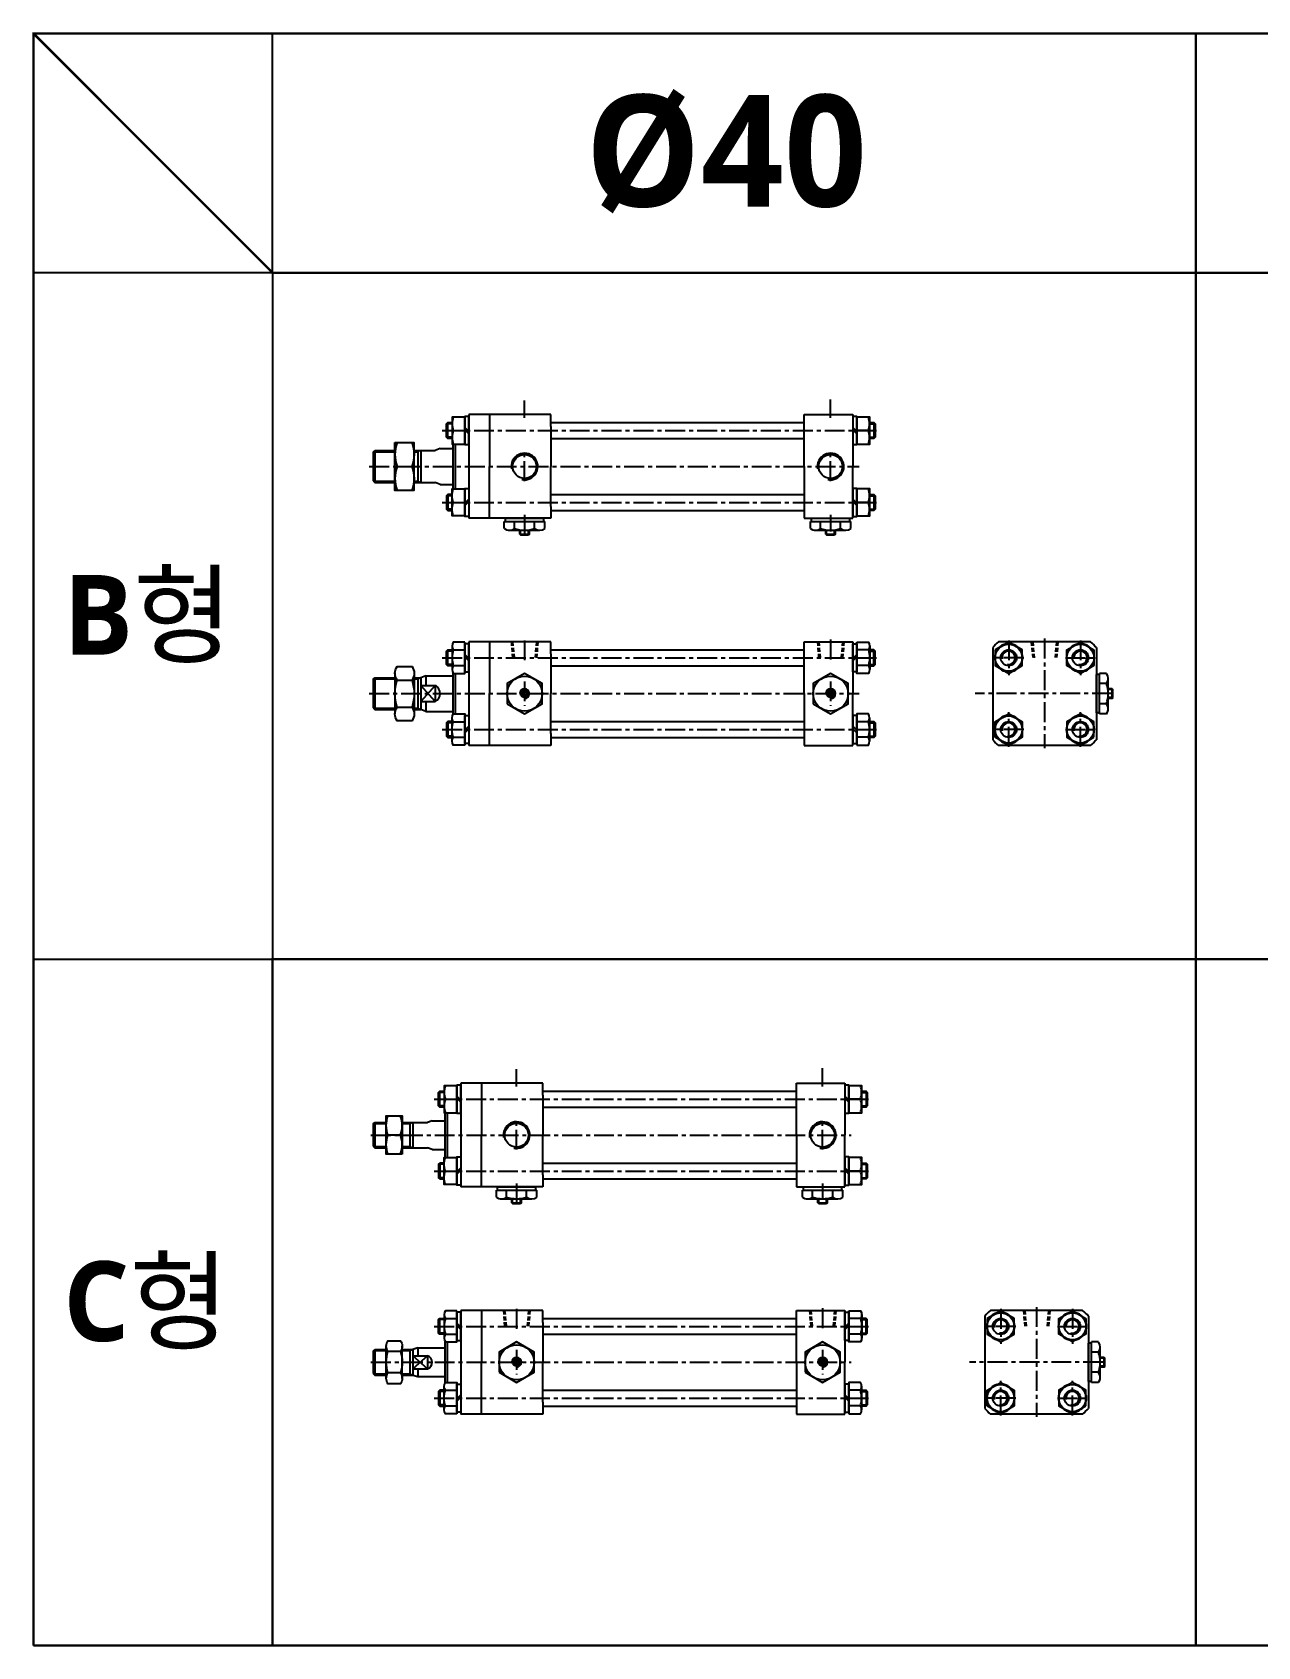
# Model space of a CAD drawing. Extents: x -819 to 6683, y -1 to 2811.
# Drawn here: x -1 to 768, y 1799 to 2811 of the extents above; entities that cross this region are included whole.
import ezdxf

# ---------------------------------------------------------------- set-up
doc = ezdxf.new("R2010")
doc.units = 0
doc.header["$LTSCALE"] = 10
doc.header["$MEASUREMENT"] = 0
doc.linetypes.add('CENTER', pattern=[2, 1.25, -0.25, 0.25, -0.25])
doc.linetypes.add('HIDDEN', pattern=[0.375, 0.25, -0.125])
doc.layers.get('0').update_dxf_attribs({"linetype": 'CONTINUOUS'})
doc.layers.add('DIM', color=2, linetype='CONTINUOUS')
doc.layers.add('ML', color=7, linetype='CONTINUOUS')
doc.styles.add('문자', font='romans.shx')

msp = doc.modelspace()

# ---------------------------------------------------------------- linework, layer by layer
at = {"color": 7, "linetype": 'Continuous'}
for p, q in [((295.4, 2499.8), (295.4, 2504.2)), ((295.4, 2504.2), (308.1, 2504.2)), ((296.1, 2506.2), (320.1, 2506.2)), ((296.1, 2504.2), (296.1, 2506.2)), ((301.7, 2499.8), (301.7, 2504.2)), ((308.1, 2504.2), (320.8, 2504.2)), ((314.4, 2499.8), (314.4, 2504.2)), ((320.1, 2504.2), (320.1, 2506.2)), ((320.8, 2499.8), (320.8, 2504.2)), ((487.4, 2499.8), (487.4, 2504.2)), ((487.4, 2504.2), (500.1, 2504.2)), ((488.1, 2506.2), (512.1, 2506.2)), ((488.1, 2504.2), (488.1, 2506.2)), ((493.7, 2499.8), (493.7, 2504.2)), ((500.1, 2504.2), (512.8, 2504.2)), ((506.4, 2499.8), (506.4, 2504.2)), ((512.1, 2504.2), (512.1, 2506.2)), ((512.8, 2499.8), (512.8, 2504.2)), ((298.6, 2498.8), (317.6, 2498.8)), ((305.1, 2496.3), (305.1, 2498.8)), ((311.1, 2496.3), (311.1, 2498.8)), ((490.6, 2498.8), (509.6, 2498.8)), ((497.1, 2496.3), (497.1, 2498.8)), ((503.1, 2496.3), (503.1, 2498.8)), ((673.2, 2409), (668.8, 2409)), ((668.8, 2396.3), (668.8, 2409)), ((666.8, 2384.3), (666.8, 2408.3)), ((668.8, 2408.3), (666.8, 2408.3)), ((673.2, 2402.7), (668.8, 2402.7)), ((674.2, 2386.8), (674.2, 2405.8)), ((676.7, 2399.3), (674.2, 2399.3)), ((668.8, 2383.6), (668.8, 2396.3)), ((673.2, 2390), (668.8, 2390)), ((676.7, 2393.3), (674.2, 2393.3)), ((668.8, 2384.3), (666.8, 2384.3)), ((673.2, 2383.6), (668.8, 2383.6)), ((291.1, 2087), (315.1, 2087)), ((291.1, 2085), (291.1, 2087)), ((315.1, 2085), (315.1, 2087)), ((483.1, 2087), (507.1, 2087)), ((483.1, 2085), (483.1, 2087)), ((507.1, 2085), (507.1, 2087)), ((290.4, 2080.6), (290.4, 2085)), ((290.4, 2085), (303.1, 2085)), ((293.6, 2079.6), (312.6, 2079.6)), ((296.7, 2080.6), (296.7, 2085)), ((300.1, 2077.1), (300.1, 2079.6)), ((303.1, 2085), (315.8, 2085)), ((306.1, 2077.1), (306.1, 2079.6)), ((309.4, 2080.6), (309.4, 2085)), ((315.8, 2080.6), (315.8, 2085)), ((482.4, 2080.6), (482.4, 2085)), ((482.4, 2085), (495.1, 2085)), ((485.6, 2079.6), (504.6, 2079.6)), ((488.7, 2080.6), (488.7, 2085)), ((492.1, 2077.1), (492.1, 2079.6)), ((495.1, 2085), (507.8, 2085)), ((498.1, 2077.1), (498.1, 2079.6)), ((501.4, 2080.6), (501.4, 2085)), ((507.8, 2080.6), (507.8, 2085)), ((661.8, 1965.1), (661.8, 1989.1)), ((663.8, 1989.1), (661.8, 1989.1)), ((668.2, 1989.8), (663.8, 1989.8)), ((663.8, 1977.1), (663.8, 1989.8)), ((669.2, 1967.6), (669.2, 1986.6)), ((668.2, 1983.5), (663.8, 1983.5)), ((663.8, 1964.4), (663.8, 1977.1)), ((671.7, 1980.1), (669.2, 1980.1)), ((671.7, 1974.1), (669.2, 1974.1)), ((663.8, 1965.1), (661.8, 1965.1)), ((668.2, 1970.8), (663.8, 1970.8)), ((668.2, 1964.4), (663.8, 1964.4))]:
    msp.add_line(p, q, dxfattribs=at)
for p, q in [((305.1, 2496.3), (305.6, 2495.8)), ((305.1, 2496.3), (311.1, 2496.3)), ((305.6, 2495.8), (310.6, 2495.8)), ((311.1, 2496.3), (310.6, 2495.8)), ((497.1, 2496.3), (497.6, 2495.8)), ((497.1, 2496.3), (503.1, 2496.3)), ((497.6, 2495.8), (502.6, 2495.8)), ((503.1, 2496.3), (502.6, 2495.8)), ((676.7, 2393.3), (676.7, 2399.3)), ((676.7, 2399.3), (677.2, 2398.8)), ((676.7, 2393.3), (677.2, 2393.8)), ((677.2, 2393.8), (677.2, 2398.8)), ((300.1, 2077.1), (300.6, 2076.6)), ((300.1, 2077.1), (306.1, 2077.1)), ((300.6, 2076.6), (305.6, 2076.6)), ((306.1, 2077.1), (305.6, 2076.6)), ((492.1, 2077.1), (492.6, 2076.6)), ((492.1, 2077.1), (498.1, 2077.1)), ((492.6, 2076.6), (497.6, 2076.6)), ((498.1, 2077.1), (497.6, 2076.6)), ((671.7, 1974.1), (671.7, 1980.1)), ((671.7, 1980.1), (672.2, 1979.6)), ((671.7, 1974.1), (672.2, 1974.6)), ((672.2, 1974.6), (672.2, 1979.6))]:
    msp.add_line(p, q)
for points in [[(297.1, 2390), (308.1, 2383.6), (319.1, 2390), (319.1, 2402.7), (308.1, 2409), (297.1, 2402.7)], [(489.1, 2390), (500.1, 2383.6), (511.1, 2390), (511.1, 2402.7), (500.1, 2409), (489.1, 2402.7)], [(307.2, 2397.8), (306.4, 2396.3), (307.2, 2394.8), (309, 2394.8), (309.8, 2396.3), (309, 2397.8)], [(499.2, 2397.8), (498.4, 2396.3), (499.2, 2394.8), (501, 2394.8), (501.8, 2396.3), (501, 2397.8)], [(292.1, 1970.8), (303.1, 1964.4), (314.1, 1970.8), (314.1, 1983.5), (303.1, 1989.8), (292.1, 1983.5)], [(484.1, 1970.8), (495.1, 1964.4), (506.1, 1970.8), (506.1, 1983.5), (495.1, 1989.8), (484.1, 1983.5)], [(302.2, 1978.6), (301.4, 1977.1), (302.2, 1975.6), (304, 1975.6), (304.8, 1977.1), (304, 1978.6)], [(494.2, 1978.6), (493.4, 1977.1), (494.2, 1975.6), (496, 1975.6), (496.8, 1977.1), (496, 1978.6)]]:
    msp.add_lwpolyline(points, close=True, dxfattribs=at)
for centre, radius in [((308.1, 2396.3), 11), ((500.1, 2396.3), 11), ((308.1, 2396.3), 2.5), ((500.1, 2396.3), 2.5), ((303.1, 1977.1), 11), ((495.1, 1977.1), 11), ((303.1, 1977.1), 2.5), ((495.1, 1977.1), 2.5)]:
    msp.add_circle(centre, radius, dxfattribs=at)
for centre, radius, start, end in [((298.6, 2504.4), 5.62, 235.6158, 270), ((298.6, 2504.4), 5.62, 235.6158, 304.3842), ((308.1, 2519.8), 21, 252.412, 270), ((308.1, 2519.8), 21, 270, 287.588), ((317.6, 2504.4), 5.62, 235.6158, 304.3842), ((490.6, 2504.4), 5.62, 235.6158, 270), ((490.6, 2504.4), 5.62, 235.6158, 304.3842), ((500.1, 2519.8), 21, 252.412, 270), ((500.1, 2519.8), 21, 270, 287.588), ((509.6, 2504.4), 5.62, 235.6158, 304.3842), ((668.6, 2405.8), 5.62, 325.6158, 34.3842), ((653.2, 2396.3), 21, 0, 17.588), ((653.2, 2396.3), 21, 342.412, 0), ((668.6, 2386.8), 5.62, 325.6158, 34.3842), ((668.6, 2386.8), 5.62, 325.6158, 0), ((293.6, 2085.2), 5.62, 235.6158, 270), ((293.6, 2085.2), 5.62, 235.6158, 304.3842), ((303.1, 2100.6), 21, 252.412, 270), ((303.1, 2100.6), 21, 270, 287.588), ((312.6, 2085.2), 5.62, 235.6158, 304.3842), ((485.6, 2085.2), 5.62, 235.6158, 270), ((485.6, 2085.2), 5.62, 235.6158, 304.3842), ((495.1, 2100.6), 21, 252.412, 270), ((495.1, 2100.6), 21, 270, 287.588), ((504.6, 2085.2), 5.62, 235.6158, 304.3842), ((663.6, 1986.6), 5.62, 325.6158, 34.3842), ((648.2, 1977.1), 21, 0, 17.588), ((648.2, 1977.1), 21, 342.412, 0), ((663.6, 1967.6), 5.62, 325.6158, 34.3842), ((663.6, 1967.6), 5.62, 325.6158, 0)]:
    msp.add_arc(centre, radius, start, end, dxfattribs=at)
at = {"layer": 'DIM'}
for p, q in [((305.6, 2495.8), (305.6, 2498.8)), ((310.6, 2495.8), (310.6, 2498.8)), ((497.6, 2495.8), (497.6, 2498.8)), ((502.6, 2495.8), (502.6, 2498.8)), ((677.2, 2398.8), (674.2, 2398.8)), ((677.2, 2393.8), (674.2, 2393.8)), ((300.6, 2076.6), (300.6, 2079.6)), ((305.6, 2076.6), (305.6, 2079.6)), ((492.6, 2076.6), (492.6, 2079.6)), ((497.6, 2076.6), (497.6, 2079.6)), ((672.2, 1979.6), (669.2, 1979.6)), ((672.2, 1974.6), (669.2, 1974.6))]:
    msp.add_line(p, q, dxfattribs=at)
for centre in [(308.1, 2396.3), (500.1, 2396.3), (303.1, 1977.1), (495.1, 1977.1)]:
    msp.add_arc(centre, 3, 270, 180, dxfattribs=at)
at = {"layer": 'ML'}
for p, q in [((150, 2660.2), (150, 2810.2)), ((150, 2660.2), (0, 2660.2)), ((150, 2660.2), (150, 1799.5)), ((150, 2660.2), (729.3, 2660.2)), ((729.3, 2660.2), (729.3, 1799.5)), ((273.1, 2571.2), (273.1, 2506.2)), ((286.1, 2571.2), (273.1, 2571.2)), ((324.6, 2571.2), (286.1, 2571.2)), ((286.1, 2571.2), (286.1, 2538.7)), ((324.6, 2563.7), (324.6, 2571.2)), ((483.6, 2538.7), (483.6, 2571.2)), ((483.6, 2571.2), (514.1, 2571.2)), ((514.1, 2571.2), (514.1, 2538.7)), ((259.9, 2556.2), (259.9, 2566.2)), ((263.4, 2561.2), (270.6, 2561.2)), ((270.6, 2563.2), (273.1, 2560.7)), ((270.6, 2561.7), (273.1, 2559.2)), ((324.6, 2563.7), (324.6, 2538.7)), ((516.6, 2560.7), (514.1, 2563.2)), ((516.6, 2559.2), (514.1, 2561.7)), ((523.8, 2561.2), (516.6, 2561.2)), ((527.3, 2566.2), (527.3, 2556.2)), ((263.1, 2552.7), (263.1, 2524.7)), ((264.6, 2552.7), (264.6, 2524.7)), ((214.1, 2548.7), (214.1, 2528.7)), ((241.1, 2548.7), (241.1, 2528.7)), ((243.1, 2548.7), (243.1, 2528.7)), ((255.1, 2549.9), (252.1, 2548.7)), ((226.7, 2538.7), (237.4, 2538.7)), ((286.1, 2506.2), (286.1, 2538.7)), ((324.6, 2513.7), (324.6, 2538.7)), ((483.6, 2538.7), (483.6, 2506.2)), ((514.1, 2506.2), (514.1, 2538.7)), ((255.1, 2527.5), (252.1, 2528.7)), ((259.9, 2521.2), (259.9, 2511.2)), ((527.3, 2521.2), (527.3, 2511.2)), ((263.4, 2516.2), (270.6, 2516.2)), ((270.6, 2515.7), (273.1, 2518.2)), ((270.6, 2514.2), (273.1, 2516.7)), ((324.6, 2513.7), (324.6, 2506.2)), ((516.6, 2515.7), (514.1, 2518.2)), ((516.6, 2514.2), (514.1, 2516.7)), ((523.8, 2516.2), (516.6, 2516.2)), ((286.1, 2506.2), (273.1, 2506.2)), ((324.6, 2506.2), (286.1, 2506.2)), ((483.6, 2506.2), (514.1, 2506.2)), ((259.9, 2413.8), (259.9, 2423.8)), ((262.6, 2426.2), (262.6, 2411.4)), ((263.4, 2423.7), (270.6, 2423.7)), ((270.6, 2420.8), (273.1, 2418.3)), ((270.6, 2419.3), (273.1, 2416.8)), ((286.1, 2428.8), (273.1, 2428.8)), ((273.1, 2428.8), (273.1, 2363.8)), ((286.1, 2428.8), (286.1, 2396.3)), ((324.6, 2428.8), (286.1, 2428.8)), ((324.6, 2421.3), (324.6, 2428.8)), ((324.6, 2421.3), (324.6, 2396.3)), ((483.6, 2428.8), (514.1, 2428.8)), ((483.6, 2396.3), (483.6, 2428.8)), ((514.1, 2428.8), (514.1, 2396.3)), ((516.6, 2420.8), (514.1, 2418.3)), ((516.6, 2419.3), (514.1, 2416.8)), ((523.8, 2423.7), (516.6, 2423.7)), ((524.6, 2426.2), (524.6, 2411.4)), ((527.3, 2413.8), (527.3, 2423.8)), ((601.8, 2425.2), (601.8, 2367.4)), ((663.2, 2428.8), (605.4, 2428.8)), ((666.8, 2425.2), (666.8, 2367.4)), ((226.8, 2409.1), (226.8, 2383.6)), ((238.8, 2409.1), (238.8, 2383.6)), ((263.1, 2409.4), (263.1, 2383.2)), ((263.4, 2413.9), (270.6, 2413.9)), ((264.6, 2409), (264.6, 2383.6)), ((523.8, 2413.9), (516.6, 2413.9)), ((214.1, 2406.3), (214.1, 2386.3)), ((228.1, 2404.8), (237.5, 2404.8)), ((241.1, 2406.3), (241.1, 2386.3)), ((246.1, 2407.5), (243.1, 2406.3)), ((243.1, 2406.3), (243.1, 2386.3)), ((243.1, 2401.3), (252.4, 2401.3)), ((246.1, 2407.5), (246.1, 2401.3)), ((252.1, 2401.3), (252.1, 2391.3)), ((243.1, 2391.3), (252.1, 2391.3)), ((246.1, 2391.3), (246.1, 2385.1)), ((286.1, 2363.8), (286.1, 2396.3)), ((324.6, 2371.3), (324.6, 2396.3)), ((483.6, 2396.3), (483.6, 2363.8)), ((514.1, 2363.8), (514.1, 2396.3)), ((228.1, 2387.8), (237.5, 2387.8)), ((246.1, 2385.1), (243.1, 2386.3)), ((259.9, 2378.8), (259.9, 2368.8)), ((262.6, 2366.4), (262.6, 2381.2)), ((263.4, 2378.7), (270.6, 2378.7)), ((523.8, 2378.7), (516.6, 2378.7)), ((524.6, 2366.4), (524.6, 2381.2)), ((527.3, 2378.8), (527.3, 2368.8)), ((263.4, 2368.9), (270.6, 2368.9)), ((270.6, 2373.3), (273.1, 2375.8)), ((270.6, 2371.8), (273.1, 2374.3)), ((324.6, 2371.3), (324.6, 2363.8)), ((516.6, 2373.3), (514.1, 2375.8)), ((516.6, 2371.8), (514.1, 2374.3)), ((523.8, 2368.9), (516.6, 2368.9)), ((286.1, 2363.8), (273.1, 2363.8)), ((324.6, 2363.8), (286.1, 2363.8)), ((483.6, 2363.8), (514.1, 2363.8)), ((663.2, 2363.8), (605.4, 2363.8)), ((0, 2229.8), (729.3, 2229.8)), ((254.9, 2137), (254.9, 2147)), ((268.1, 2152), (268.1, 2087)), ((281.1, 2152), (268.1, 2152)), ((319.6, 2152), (281.1, 2152)), ((281.1, 2152), (281.1, 2119.5)), ((319.6, 2144.5), (319.6, 2152)), ((478.6, 2119.5), (478.6, 2152)), ((478.6, 2152), (509.1, 2152)), ((509.1, 2152), (509.1, 2119.5)), ((522.3, 2147), (522.3, 2137)), ((258.4, 2142), (265.6, 2142)), ((265.6, 2144), (268.1, 2141.5)), ((265.6, 2142.6), (268.1, 2140.1)), ((319.6, 2144.5), (319.6, 2119.5)), ((511.6, 2141.5), (509.1, 2144)), ((511.6, 2140.1), (509.1, 2142.6)), ((518.8, 2142), (511.6, 2142)), ((213.1, 2126.5), (214.1, 2127.5)), ((213.1, 2126.5), (213.1, 2112.5)), ((214.1, 2127.5), (214.1, 2111.5)), ((236.1, 2127.5), (236.1, 2111.5)), ((238.1, 2127.5), (238.1, 2111.5)), ((250.1, 2128.5), (247.1, 2127.5)), ((258.1, 2133.5), (258.1, 2105.5)), ((259.6, 2133.5), (259.6, 2105.5)), ((231.3, 2119.5), (222.4, 2119.5)), ((281.1, 2087), (281.1, 2119.5)), ((319.6, 2094.5), (319.6, 2119.5)), ((478.6, 2119.5), (478.6, 2087)), ((509.1, 2087), (509.1, 2119.5)), ((213.1, 2112.5), (214.1, 2111.5)), ((250.1, 2110.5), (247.1, 2111.5)), ((254.9, 2102), (254.9, 2092)), ((258.4, 2097), (265.6, 2097)), ((265.6, 2096.5), (268.1, 2099)), ((265.6, 2095.1), (268.1, 2097.6)), ((511.6, 2096.5), (509.1, 2099)), ((511.6, 2095.1), (509.1, 2097.6)), ((518.8, 2097), (511.6, 2097)), ((522.3, 2102), (522.3, 2092)), ((281.1, 2087), (268.1, 2087)), ((319.6, 2087), (281.1, 2087)), ((319.6, 2094.5), (319.6, 2087)), ((478.6, 2087), (509.1, 2087)), ((254.9, 1994.6), (254.9, 2004.6)), ((257.6, 2007), (257.6, 1992.3)), ((258.4, 2004.5), (265.6, 2004.5)), ((281.1, 2009.6), (268.1, 2009.6)), ((268.1, 2009.6), (268.1, 1944.6)), ((281.1, 2009.6), (281.1, 1977.1)), ((319.6, 2009.6), (281.1, 2009.6)), ((319.6, 2002.1), (319.6, 2009.6)), ((478.6, 2009.6), (509.1, 2009.6)), ((478.6, 1977.1), (478.6, 2009.6)), ((509.1, 2009.6), (509.1, 1977.1)), ((518.8, 2004.5), (511.6, 2004.5)), ((519.6, 2007), (519.6, 1992.3)), ((522.3, 1994.6), (522.3, 2004.6)), ((596.8, 2006), (596.8, 1948.2)), ((658.2, 2009.6), (600.4, 2009.6)), ((661.8, 2006), (661.8, 1948.2)), ((258.4, 1994.7), (265.6, 1994.7)), ((265.6, 2001.6), (268.1, 1999.1)), ((265.6, 2000.2), (268.1, 1997.7)), ((319.6, 2002.1), (319.6, 1977.1)), ((511.6, 2001.6), (509.1, 1999.1)), ((511.6, 2000.2), (509.1, 1997.7)), ((518.8, 1994.7), (511.6, 1994.7)), ((213.1, 1984.1), (214.1, 1985.1)), ((213.1, 1984.1), (213.1, 1970.1)), ((214.1, 1985.1), (214.1, 1969.1)), ((221.3, 1967), (221.3, 1987.2)), ((230.3, 1983.9), (222.4, 1983.9)), ((231.3, 1967), (231.3, 1987.2)), ((236.1, 1985.1), (236.1, 1969.1)), ((241.1, 1986.1), (238.1, 1985.1)), ((238.1, 1985.1), (238.1, 1969.1)), ((241.1, 1986.1), (241.1, 1981.2)), ((258.1, 1990.2), (258.1, 1964)), ((259.6, 1989.8), (259.6, 1964.4)), ((238.1, 1981.2), (247.1, 1981.2)), ((247.1, 1981.2), (247.1, 1973)), ((281.1, 1944.6), (281.1, 1977.1)), ((319.6, 1952.1), (319.6, 1977.1)), ((478.6, 1977.1), (478.6, 1944.6)), ((509.1, 1944.6), (509.1, 1977.1)), ((213.1, 1970.1), (214.1, 1969.1)), ((230.3, 1970.4), (222.4, 1970.4)), ((238.1, 1973), (247.1, 1973)), ((238.1, 1969.1), (241.1, 1968.1)), ((241.1, 1973), (241.1, 1968.1)), ((254.9, 1959.6), (254.9, 1949.6)), ((257.6, 1947.3), (257.6, 1962)), ((258.4, 1959.5), (265.6, 1959.5)), ((265.6, 1954.1), (268.1, 1956.6)), ((265.6, 1952.7), (268.1, 1955.2)), ((511.6, 1954.1), (509.1, 1956.6)), ((511.6, 1952.7), (509.1, 1955.2)), ((518.8, 1959.5), (511.6, 1959.5)), ((519.6, 1947.3), (519.6, 1962)), ((522.3, 1959.6), (522.3, 1949.6)), ((258.4, 1949.7), (265.6, 1949.7)), ((281.1, 1944.6), (268.1, 1944.6)), ((319.6, 1944.6), (281.1, 1944.6)), ((319.6, 1952.1), (319.6, 1944.6)), ((478.6, 1944.6), (509.1, 1944.6)), ((518.8, 1949.7), (511.6, 1949.7)), ((658.2, 1944.6), (600.4, 1944.6)), ((729.3, 1799.5), (150, 1799.5))]:
    msp.add_line(p, q, dxfattribs=at)
at = {"layer": 'ML', "color": 1, "linetype": 'CENTER'}
for p, q in [((308.1, 2569.2), (308.1, 2580)), ((500.1, 2569.2), (500.1, 2580.6)), ((256.4, 2561.2), (530.5, 2561.2)), ((308.1, 2529.5), (308.1, 2547.9)), ((500.1, 2529.5), (500.1, 2547.9)), ((210.6, 2538.7), (518, 2538.7)), ((256.4, 2516.2), (530.5, 2516.2)), ((308.1, 2508.4), (308.1, 2495.2)), ((500.1, 2508.4), (500.1, 2498)), ((308.1, 2429.7), (308.1, 2417.1)), ((500.1, 2430.2), (500.1, 2416.7)), ((611.8, 2429.7), (611.8, 2407.9)), ((634.3, 2430.9), (634.3, 2362.1)), ((656.8, 2429.7), (656.8, 2407.9)), ((256.4, 2418.8), (530.5, 2418.8)), ((621.3, 2418.8), (602.4, 2418.8)), ((647.4, 2418.8), (666.3, 2418.8)), ((308.1, 2404), (308.1, 2388.6)), ((500.1, 2404), (500.1, 2388.6)), ((210.6, 2396.3), (518, 2396.3)), ((676.7, 2396.3), (590.7, 2396.3)), ((611.8, 2362.9), (611.8, 2384.7)), ((656.8, 2362.9), (656.8, 2384.7)), ((256.4, 2373.8), (530.5, 2373.8)), ((621.3, 2373.8), (602.4, 2373.8)), ((647.4, 2373.8), (666.3, 2373.8)), ((303.1, 2150), (303.1, 2160.8)), ((495.1, 2150), (495.1, 2161.4)), ((251.4, 2142), (525.5, 2142)), ((303.1, 2110.4), (303.1, 2128.7)), ((495.1, 2110.4), (495.1, 2128.7)), ((211.7, 2119.5), (513, 2119.5)), ((251.4, 2097), (525.5, 2097)), ((303.1, 2089.2), (303.1, 2076.1)), ((495.1, 2089.2), (495.1, 2078.9)), ((303.1, 2010.5), (303.1, 1997.9)), ((495.1, 2011), (495.1, 1997.5)), ((606.8, 2010.5), (606.8, 1988.7)), ((629.3, 2011.7), (629.3, 1942.9)), ((651.8, 2010.5), (651.8, 1988.7)), ((251.4, 1999.6), (525.5, 1999.6)), ((616.3, 1999.6), (597.4, 1999.6)), ((642.4, 1999.6), (661.3, 1999.6)), ((303.1, 1984.8), (303.1, 1969.4)), ((495.1, 1984.8), (495.1, 1969.4)), ((211.7, 1977.1), (513, 1977.1)), ((671.1, 1977.1), (587.3, 1977.1)), ((606.8, 1943.7), (606.8, 1965.5)), ((651.8, 1943.7), (651.8, 1965.5)), ((251.4, 1954.6), (525.5, 1954.6)), ((616.3, 1954.6), (597.4, 1954.6)), ((642.4, 1954.6), (661.3, 1954.6))]:
    msp.add_line(p, q, dxfattribs=at)
at = {"layer": 'ML', "color": 2}
for p, q in [((262.6, 2565.4), (259.1, 2565.4)), ((524.6, 2565.4), (528.1, 2565.4)), ((262.6, 2557), (259.1, 2557)), ((524.6, 2557), (528.1, 2557)), ((241.1, 2547.9), (242.4, 2548.7)), ((241.1, 2529.4), (242.4, 2528.7)), ((262.6, 2520.4), (259.1, 2520.4)), ((524.6, 2520.4), (528.1, 2520.4)), ((262.6, 2512), (259.1, 2512)), ((524.6, 2512), (528.1, 2512)), ((262.6, 2423), (259.1, 2423)), ((524.6, 2423), (528.1, 2423)), ((262.6, 2414.6), (259.1, 2414.6)), ((524.6, 2414.6), (528.1, 2414.6)), ((241.1, 2405.6), (242.4, 2406.3)), ((252.1, 2401.3), (243.1, 2391.3)), ((252.1, 2391.3), (243.1, 2401.3)), ((241.1, 2387.1), (242.4, 2386.3)), ((262.6, 2378), (259.1, 2378)), ((262.6, 2369.6), (259.1, 2369.6)), ((524.6, 2378), (528.1, 2378)), ((524.6, 2369.6), (528.1, 2369.6)), ((257.6, 2146.2), (254.1, 2146.2)), ((519.6, 2146.2), (523.1, 2146.2)), ((257.6, 2137.8), (254.1, 2137.8)), ((519.6, 2137.8), (523.1, 2137.8)), ((236.1, 2126.8), (237.4, 2127.5)), ((236.1, 2112.3), (237.4, 2111.5)), ((257.6, 2101.2), (254.1, 2101.2)), ((519.6, 2101.2), (523.1, 2101.2)), ((257.6, 2092.8), (254.1, 2092.8)), ((519.6, 2092.8), (523.1, 2092.8)), ((257.6, 2003.8), (254.1, 2003.8)), ((257.6, 1995.4), (254.1, 1995.4)), ((519.6, 2003.8), (523.1, 2003.8)), ((519.6, 1995.4), (523.1, 1995.4)), ((236.1, 1984.4), (237.4, 1985.1)), ((247.1, 1981.2), (238.1, 1973)), ((247.1, 1973), (238.1, 1981.2)), ((236.1, 1969.9), (237.4, 1969.1)), ((257.6, 1958.8), (254.1, 1958.8)), ((519.6, 1958.8), (523.1, 1958.8)), ((257.6, 1950.4), (254.1, 1950.4)), ((519.6, 1950.4), (523.1, 1950.4))]:
    msp.add_line(p, q, dxfattribs=at)
at = {"layer": 'ML', "color": 7, "linetype": 'Continuous'}
for p, q in [((324.6, 2566.2), (483.6, 2566.2)), ((324.6, 2556.2), (483.6, 2556.2)), ((213.1, 2547.7), (214.1, 2548.7)), ((213.1, 2547.7), (213.1, 2529.7)), ((214.1, 2548.7), (226.7, 2548.7)), ((238.7, 2548.7), (243.1, 2548.7)), ((243.1, 2548.7), (252.1, 2548.7)), ((255.1, 2549.9), (263.1, 2549.9)), ((213.1, 2529.7), (214.1, 2528.7)), ((214.1, 2528.7), (226.7, 2528.7)), ((238.7, 2528.7), (243.1, 2528.7)), ((243.1, 2528.7), (252.1, 2528.7)), ((255.1, 2527.5), (263.1, 2527.5)), ((324.6, 2521.2), (483.6, 2521.2)), ((324.6, 2511.2), (483.6, 2511.2)), ((324.6, 2423.8), (483.6, 2423.8)), ((324.6, 2413.8), (483.6, 2413.8)), ((213.1, 2405.3), (214.1, 2406.3)), ((213.1, 2405.3), (213.1, 2387.3)), ((214.1, 2406.3), (226.8, 2406.3)), ((238.8, 2406.3), (243.1, 2406.3)), ((246.1, 2407.5), (263.1, 2407.5)), ((213.1, 2387.3), (214.1, 2386.3)), ((214.1, 2386.3), (226.8, 2386.3)), ((238.8, 2386.3), (243.1, 2386.3)), ((246.1, 2385.1), (263.1, 2385.1)), ((324.6, 2378.8), (483.6, 2378.8)), ((324.6, 2368.8), (483.6, 2368.8)), ((319.6, 2147), (478.6, 2147)), ((319.6, 2137), (478.6, 2137)), ((214.1, 2127.5), (221.3, 2127.5)), ((231.3, 2127.5), (247.1, 2127.5)), ((250.1, 2128.5), (258.1, 2128.5)), ((214.1, 2111.5), (221.3, 2111.5)), ((231.3, 2111.5), (247.1, 2111.5)), ((250.1, 2110.5), (258.1, 2110.5)), ((319.6, 2102), (478.6, 2102)), ((319.6, 2092), (478.6, 2092)), ((319.6, 2004.6), (478.6, 2004.6)), ((319.6, 1994.6), (478.6, 1994.6)), ((214.1, 1985.1), (221.3, 1985.1)), ((231.3, 1985.1), (238.1, 1985.1)), ((241.1, 1986.1), (258.1, 1986.1)), ((214.1, 1969.1), (221.3, 1969.1)), ((231.3, 1969.1), (238.1, 1969.1)), ((241.1, 1968.1), (258.1, 1968.1)), ((319.6, 1959.6), (478.6, 1959.6)), ((319.6, 1949.6), (478.6, 1949.6))]:
    msp.add_line(p, q, dxfattribs=at)
at = {"layer": 'ML', "color": 2, "linetype": 'Continuous'}
for p, q in [((213.3, 2547.9), (226.7, 2547.9)), ((238.7, 2547.9), (241.1, 2547.9)), ((213.3, 2529.4), (226.7, 2529.4)), ((238.7, 2529.4), (241.1, 2529.4)), ((213.3, 2405.6), (226.8, 2405.6)), ((238.8, 2405.6), (241.1, 2405.6)), ((213.3, 2387.1), (226.8, 2387.1)), ((238.8, 2387.1), (241.1, 2387.1)), ((213.3, 2126.8), (221.3, 2126.8)), ((231.3, 2126.8), (236.1, 2126.8)), ((213.3, 2112.3), (221.3, 2112.3)), ((231.3, 2112.3), (236.1, 2112.3)), ((213.3, 1984.4), (221.3, 1984.4)), ((231.3, 1984.4), (236.1, 1984.4)), ((213.3, 1969.9), (221.3, 1969.9)), ((231.3, 1969.9), (236.1, 1969.9))]:
    msp.add_line(p, q, dxfattribs=at)
at = {"layer": 'ML', "color": 6, "linetype": 'HIDDEN'}
for p, q in [((299.8, 2428.8), (300.6, 2418.8)), ((300.6, 2428.8), (301.5, 2418.8)), ((315.6, 2428.8), (314.7, 2418.8)), ((316.4, 2428.8), (315.6, 2418.8)), ((491.8, 2428.8), (492.6, 2418.8)), ((492.6, 2428.8), (493.5, 2418.8)), ((507.6, 2428.8), (506.7, 2418.8)), ((508.4, 2428.8), (507.6, 2418.8)), ((626, 2428.8), (626.9, 2418.8)), ((626.9, 2428.8), (627.7, 2418.8)), ((641.8, 2428.8), (640.9, 2418.8)), ((642.7, 2428.8), (641.8, 2418.8)), ((294.8, 2009.6), (295.6, 1999.6)), ((295.6, 2009.6), (296.5, 1999.6)), ((310.6, 2009.6), (309.7, 1999.6)), ((311.4, 2009.6), (310.6, 1999.6)), ((486.8, 2009.6), (487.6, 1999.6)), ((487.6, 2009.6), (488.5, 1999.6)), ((502.6, 2009.6), (501.7, 1999.6)), ((503.4, 2009.6), (502.6, 1999.6)), ((621, 2009.6), (621.9, 1999.6)), ((621.9, 2009.6), (622.7, 1999.6)), ((636.8, 2009.6), (635.9, 1999.6)), ((637.7, 2009.6), (636.8, 1999.6))]:
    msp.add_line(p, q, dxfattribs=at)
at = {"layer": 'ML', "const_width": 1.5}
for points in [[(150, 2810.2), (0, 2810.2), (0, 1799.5)], [(0, 2810.2), (150, 2660.2)], [(4304.6, 2660.2), (4304.6, 2810.2), (150, 2810.2)], [(729.3, 2660.2), (729.3, 2810.2)], [(150, 2660.2), (729.3, 2660.2)], [(729.3, 2660.2), (729.3, 2229.8), (150, 2229.8), (150, 1799.5), (729.3, 1799.5), (729.3, 2229.8)], [(729.3, 2660.2), (729.3, 2229.8)], [(729.3, 2660.2), (1366.4, 2660.2), (1366.4, 1799.5)], [(729.3, 2229.8), (1366.4, 2229.8)], [(150, 1799.5), (0, 1799.5)], [(729.3, 1799.5), (1366.4, 1799.5)]]:
    msp.add_lwpolyline(points, dxfattribs=at)
at = {"layer": 'ML'}
for points in [[(262.6, 2556.2), (259.9, 2556.2), (259.1, 2557), (259.1, 2565.4), (259.9, 2566.2), (262.6, 2566.2)], [(273.1, 2552.4), (273.1, 2570), (270.6, 2570), (270.6, 2552.4), (273.1, 2552.4)], [(514.1, 2570), (514.1, 2552.4), (516.6, 2552.4), (516.6, 2570), (514.1, 2570)], [(524.6, 2566.2), (527.3, 2566.2), (528.1, 2565.4), (528.1, 2557), (527.3, 2556.2), (524.6, 2556.2)], [(262.6, 2521.2), (259.9, 2521.2), (259.1, 2520.4), (259.1, 2512), (259.9, 2511.2), (262.6, 2511.2)], [(273.1, 2525), (273.1, 2507.4), (270.6, 2507.4), (270.6, 2525), (273.1, 2525)], [(514.1, 2525), (514.1, 2507.4), (516.6, 2507.4), (516.6, 2525), (514.1, 2525)], [(524.6, 2521.2), (527.3, 2521.2), (528.1, 2520.4), (528.1, 2512), (527.3, 2511.2), (524.6, 2511.2)], [(262.6, 2413.8), (259.9, 2413.8), (259.1, 2414.6), (259.1, 2423), (259.9, 2423.8), (262.6, 2423.8)], [(273.1, 2410), (273.1, 2427.6), (270.6, 2427.6), (270.6, 2410), (273.1, 2410)], [(514.1, 2410), (514.1, 2427.6), (516.6, 2427.6), (516.6, 2410), (514.1, 2410)], [(524.6, 2413.8), (527.3, 2413.8), (528.1, 2414.6), (528.1, 2423), (527.3, 2423.8), (524.6, 2423.8)], [(603.3, 2423.7), (603.3, 2413.9), (611.8, 2409), (620.3, 2413.9), (620.3, 2423.7), (611.8, 2428.6), (603.3, 2423.7)], [(665.3, 2423.7), (665.3, 2413.9), (656.8, 2409), (648.3, 2413.9), (648.3, 2423.7), (656.8, 2428.6), (665.3, 2423.7)], [(262.6, 2378.8), (259.9, 2378.8), (259.1, 2378), (259.1, 2369.6), (259.9, 2368.8), (262.6, 2368.8)], [(273.1, 2382.6), (273.1, 2365), (270.6, 2365), (270.6, 2382.6), (273.1, 2382.6)], [(514.1, 2382.6), (514.1, 2365), (516.6, 2365), (516.6, 2382.6), (514.1, 2382.6)], [(524.6, 2378.8), (527.3, 2378.8), (528.1, 2378), (528.1, 2369.6), (527.3, 2368.8), (524.6, 2368.8)], [(603.3, 2368.9), (603.3, 2378.7), (611.8, 2383.6), (620.3, 2378.7), (620.3, 2368.9), (611.8, 2364), (603.3, 2368.9)], [(665.3, 2368.9), (665.3, 2378.7), (656.8, 2383.6), (648.3, 2378.7), (648.3, 2368.9), (656.8, 2364), (665.3, 2368.9)], [(257.6, 2137), (254.9, 2137), (254.1, 2137.8), (254.1, 2146.2), (254.9, 2147), (257.6, 2147)], [(268.1, 2133.2), (268.1, 2150.8), (265.6, 2150.8), (265.6, 2133.2), (268.1, 2133.2)], [(509.1, 2150.8), (509.1, 2133.2), (511.6, 2133.2), (511.6, 2150.8), (509.1, 2150.8)], [(519.6, 2147), (522.3, 2147), (523.1, 2146.2), (523.1, 2137.8), (522.3, 2137), (519.6, 2137)], [(268.1, 2105.8), (268.1, 2088.2), (265.6, 2088.2), (265.6, 2105.8), (268.1, 2105.8)], [(509.1, 2105.8), (509.1, 2088.2), (511.6, 2088.2), (511.6, 2105.8), (509.1, 2105.8)], [(257.6, 2102), (254.9, 2102), (254.1, 2101.2), (254.1, 2092.8), (254.9, 2092), (257.6, 2092)], [(519.6, 2102), (522.3, 2102), (523.1, 2101.2), (523.1, 2092.8), (522.3, 2092), (519.6, 2092)], [(257.6, 1994.6), (254.9, 1994.6), (254.1, 1995.4), (254.1, 2003.8), (254.9, 2004.6), (257.6, 2004.6)], [(268.1, 1990.8), (268.1, 2008.4), (265.6, 2008.4), (265.6, 1990.8), (268.1, 1990.8)], [(509.1, 1990.8), (509.1, 2008.4), (511.6, 2008.4), (511.6, 1990.8), (509.1, 1990.8)], [(519.6, 1994.6), (522.3, 1994.6), (523.1, 1995.4), (523.1, 2003.8), (522.3, 2004.6), (519.6, 2004.6)], [(598.3, 2004.5), (598.3, 1994.7), (606.8, 1989.8), (615.3, 1994.7), (615.3, 2004.5), (606.8, 2009.4), (598.3, 2004.5)], [(660.3, 2004.5), (660.3, 1994.7), (651.8, 1989.8), (643.3, 1994.7), (643.3, 2004.5), (651.8, 2009.4), (660.3, 2004.5)], [(598.3, 1949.7), (598.3, 1959.5), (606.8, 1964.4), (615.3, 1959.5), (615.3, 1949.7), (606.8, 1944.8), (598.3, 1949.7)], [(660.3, 1949.7), (660.3, 1959.5), (651.8, 1964.4), (643.3, 1959.5), (643.3, 1949.7), (651.8, 1944.8), (660.3, 1949.7)], [(257.6, 1959.6), (254.9, 1959.6), (254.1, 1958.8), (254.1, 1950.4), (254.9, 1949.6), (257.6, 1949.6)], [(268.1, 1963.4), (268.1, 1945.8), (265.6, 1945.8), (265.6, 1963.4), (268.1, 1963.4)], [(509.1, 1963.4), (509.1, 1945.8), (511.6, 1945.8), (511.6, 1963.4), (509.1, 1963.4)], [(519.6, 1959.6), (522.3, 1959.6), (523.1, 1958.8), (523.1, 1950.4), (522.3, 1949.6), (519.6, 1949.6)]]:
    msp.add_lwpolyline(points, dxfattribs=at)
for points in [[(270.6, 2569.7), (262.6, 2569.7), (262.6, 2552.7), (270.6, 2552.7)], [(516.6, 2552.7), (524.6, 2552.7), (524.6, 2569.7), (516.6, 2569.7)], [(226.7, 2553.7), (238.7, 2553.7), (238.7, 2523.7), (226.7, 2523.7)], [(270.6, 2507.7), (262.6, 2507.7), (262.6, 2524.7), (270.6, 2524.7)], [(516.6, 2507.7), (524.6, 2507.7), (524.6, 2524.7), (516.6, 2524.7)], [(265.6, 2150.5), (257.6, 2150.5), (257.6, 2133.5), (265.6, 2133.5)], [(511.6, 2133.5), (519.6, 2133.5), (519.6, 2150.5), (511.6, 2150.5)], [(231.3, 2107.5), (221.3, 2107.5), (221.3, 2131.5), (231.3, 2131.5)], [(265.6, 2088.5), (257.6, 2088.5), (257.6, 2105.5), (265.6, 2105.5)], [(511.6, 2088.5), (519.6, 2088.5), (519.6, 2105.5), (511.6, 2105.5)]]:
    msp.add_lwpolyline(points, close=True, dxfattribs=at)
for points in [[(263.4, 2569.7, 0.178633), (263.4, 2561.2, 0.178633), (263.4, 2552.7)], [(523.8, 2552.7, 0.178633), (523.8, 2561.2, 0.178633), (523.8, 2569.7)], [(228.1, 2553.7, 0.178633), (228.1, 2538.7, 0.178633), (228.1, 2523.7)], [(237.4, 2553.7, -0.178633), (237.4, 2538.7, -0.178633), (237.4, 2523.7)], [(263.4, 2507.7, -0.178633), (263.4, 2516.2, -0.178633), (263.4, 2524.7)], [(523.8, 2507.7, 0.178633), (523.8, 2516.2, 0.178633), (523.8, 2524.7)], [(270.6, 2428.6), (263.4, 2428.6, 0.309401), (263.4, 2423.7, 0.154701), (263.4, 2413.9, 0.309401), (263.4, 2409), (270.6, 2409), (270.6, 2428.6)], [(516.6, 2428.6), (523.8, 2428.6, -0.309401), (523.8, 2423.7, -0.154701), (523.8, 2413.9, -0.309401), (523.8, 2409), (516.6, 2409), (516.6, 2428.6)], [(228.1, 2404.8, -0.309401), (228.1, 2413.3), (237.5, 2413.3, -0.309401), (237.5, 2404.8, -0.154701), (237.5, 2387.8, -0.309401), (237.5, 2379.3), (228.1, 2379.3, -0.309401), (228.1, 2387.8, -0.154701), (228.1, 2404.8)], [(270.6, 2364), (263.4, 2364, -0.309401), (263.4, 2368.9, -0.154701), (263.4, 2378.7, -0.309401), (263.4, 2383.6), (270.6, 2383.6), (270.6, 2364)], [(516.6, 2364), (523.8, 2364, 0.309401), (523.8, 2368.9, 0.154701), (523.8, 2378.7, 0.309401), (523.8, 2383.6), (516.6, 2383.6), (516.6, 2364)], [(258.4, 2150.5, 0.178633), (258.4, 2142, 0.178633), (258.4, 2133.5)], [(518.8, 2133.5, 0.178633), (518.8, 2142, 0.178633), (518.8, 2150.5)], [(222.4, 2107.5, -0.178633), (222.4, 2119.5, -0.178633), (222.4, 2131.5)], [(230.3, 2107.5, 0.178633), (230.3, 2119.5, 0.178633), (230.3, 2131.5)], [(258.4, 2088.5, -0.178633), (258.4, 2097, -0.178633), (258.4, 2105.5)], [(518.8, 2088.5, 0.178633), (518.8, 2097, 0.178633), (518.8, 2105.5)], [(265.6, 2009.4), (258.4, 2009.4, 0.309401), (258.4, 2004.5, 0.154701), (258.4, 1994.7, 0.309401), (258.4, 1989.8), (265.6, 1989.8), (265.6, 2009.4)], [(511.6, 2009.4), (518.8, 2009.4, -0.309401), (518.8, 2004.5, -0.154701), (518.8, 1994.7, -0.309401), (518.8, 1989.8), (511.6, 1989.8), (511.6, 2009.4)], [(230.3, 1970.4, -0.309401), (230.3, 1963.6), (222.4, 1963.6, -0.309401), (222.4, 1970.4, -0.154701), (222.4, 1983.9, -0.309401), (222.4, 1990.6), (230.3, 1990.6, -0.309401), (230.3, 1983.9, -0.154701), (230.3, 1970.4, 0.178633)], [(265.6, 1944.8), (258.4, 1944.8, -0.309401), (258.4, 1949.7, -0.154701), (258.4, 1959.5, -0.309401), (258.4, 1964.4), (265.6, 1964.4), (265.6, 1944.8)], [(511.6, 1944.8), (518.8, 1944.8, 0.309401), (518.8, 1949.7, 0.154701), (518.8, 1959.5, 0.309401), (518.8, 1964.4), (511.6, 1964.4), (511.6, 1944.8)]]:
    msp.add_lwpolyline(points, format="xyb", dxfattribs=at)
for centre, radius in [((308.1, 2538.7), 7.48), ((500.1, 2538.7), 7.48), ((611.8, 2418.8), 8.5), ((611.8, 2418.8), 5), ((656.8, 2418.8), 8.5), ((656.8, 2418.8), 5), ((611.8, 2373.8), 8.5), ((611.8, 2373.8), 5), ((656.8, 2373.8), 8.5), ((656.8, 2373.8), 5), ((303.1, 2119.5), 7.48), ((495.1, 2119.5), 7.48), ((606.8, 1999.6), 8.5), ((606.8, 1999.6), 5), ((651.8, 1999.6), 8.5), ((651.8, 1999.6), 5), ((606.8, 1954.6), 8.5), ((606.8, 1954.6), 5), ((651.8, 1954.6), 8.5), ((651.8, 1954.6), 5)]:
    msp.add_circle(centre, radius, dxfattribs=at)
at = {"layer": 'ML', "color": 2}
for centre, radius, start, end in [((308.1, 2538.7), 8.33, 257.7757, 190.5803), ((500.1, 2538.7), 8.33, 257.7757, 190.5803), ((611.8, 2418.8), 4.19, 259.1333, 190.7369), ((656.8, 2418.8), 4.19, 256.0782, 189.9609), ((611.8, 2373.8), 4.19, 259.5017, 192.7138), ((656.8, 2373.8), 4.19, 256.8489, 192.1583), ((303.1, 2119.5), 8.33, 257.7757, 190.5803), ((495.1, 2119.5), 8.33, 257.7757, 190.5803), ((606.8, 1999.6), 4.19, 259.1333, 190.7369), ((651.8, 1999.6), 4.19, 256.0782, 189.9609), ((606.8, 1954.6), 4.19, 259.5017, 192.7138), ((651.8, 1954.6), 4.19, 256.8489, 192.1583)]:
    msp.add_arc(centre, radius, start, end, dxfattribs=at)
at = {"layer": 'ML'}
for centre, radius, start, end in [((634.3, 2396.3), 43.5, 131.6579, 138.3421), ((611.8, 2418.8), 8.8, 164.9963, 195.0037), ((611.8, 2418.8), 8.8, 104.9963, 135.0037), ((611.8, 2418.8), 8.8, 44.9963, 75.0037), ((611.8, 2418.8), 8.8, 344.9963, 15.0037), ((656.8, 2418.8), 8.8, 164.9963, 195.0037), ((656.8, 2418.8), 8.8, 104.9963, 135.0037), ((656.8, 2418.8), 8.8, 44.9963, 75.0037), ((634.3, 2396.3), 43.5, 41.6579, 48.3421), ((656.8, 2418.8), 8.8, 344.9963, 15.0037), ((611.8, 2418.8), 8.8, 224.9963, 255.0037), ((611.8, 2418.8), 8.8, 284.9963, 315.0037), ((656.8, 2418.8), 8.8, 224.9963, 255.0037), ((656.8, 2418.8), 8.8, 284.9963, 315.0037), ((249.2, 2396.4), 5.89, 299.364, 57.3312), ((611.8, 2373.8), 8.8, 104.9963, 135.0037), ((611.8, 2373.8), 8.8, 44.9963, 75.0037), ((656.8, 2373.8), 8.8, 104.9963, 135.0037), ((656.8, 2373.8), 8.8, 44.9963, 75.0037), ((611.8, 2373.8), 8.8, 164.9963, 195.0037), ((611.8, 2373.8), 8.8, 344.9963, 15.0037), ((656.8, 2373.8), 8.8, 164.9963, 195.0037), ((656.8, 2373.8), 8.8, 344.9963, 15.0037), ((634.3, 2396.3), 43.5, 221.6579, 228.3421), ((611.8, 2373.8), 8.8, 224.9963, 255.0037), ((611.8, 2373.8), 8.8, 284.9963, 315.0037), ((656.8, 2373.8), 8.8, 224.9963, 255.0037), ((656.8, 2373.8), 8.8, 284.9963, 315.0037), ((634.3, 2396.3), 43.5, 311.6579, 318.3421), ((629.3, 1977.1), 43.5, 131.6579, 138.3421), ((606.8, 1999.6), 8.8, 104.9963, 135.0037), ((606.8, 1999.6), 8.8, 44.9963, 75.0037), ((651.8, 1999.6), 8.8, 104.9963, 135.0037), ((651.8, 1999.6), 8.8, 44.9963, 75.0037), ((629.3, 1977.1), 43.5, 41.6579, 48.3421), ((606.8, 1999.6), 8.8, 164.9963, 195.0037), ((606.8, 1999.6), 8.8, 344.9963, 15.0037), ((651.8, 1999.6), 8.8, 164.9963, 195.0037), ((651.8, 1999.6), 8.8, 344.9963, 15.0037), ((606.8, 1999.6), 8.8, 224.9963, 255.0037), ((606.8, 1999.6), 8.8, 284.9963, 315.0037), ((651.8, 1999.6), 8.8, 224.9963, 255.0037), ((651.8, 1999.6), 8.8, 284.9963, 315.0037), ((245.8, 1977.1), 4.33, 287.9202, 72.0798), ((606.8, 1954.6), 8.8, 164.9963, 195.0037), ((606.8, 1954.6), 8.8, 104.9963, 135.0037), ((606.8, 1954.6), 8.8, 44.9963, 75.0037), ((606.8, 1954.6), 8.8, 344.9963, 15.0037), ((651.8, 1954.6), 8.8, 164.9963, 195.0037), ((651.8, 1954.6), 8.8, 104.9963, 135.0037), ((651.8, 1954.6), 8.8, 44.9963, 75.0037), ((651.8, 1954.6), 8.8, 344.9963, 15.0037), ((629.3, 1977.1), 43.5, 221.6579, 228.3421), ((606.8, 1954.6), 8.8, 224.9963, 255.0037), ((606.8, 1954.6), 8.8, 284.9963, 315.0037), ((651.8, 1954.6), 8.8, 224.9963, 255.0037), ((651.8, 1954.6), 8.8, 284.9963, 315.0037), ((629.3, 1977.1), 43.5, 311.6579, 318.3421)]:
    msp.add_arc(centre, radius, start, end, dxfattribs=at)

# ---------------------------------------------------------------- texts
at = {"attachment_point": 1, "style": '문자'}
for s, width, gutter_width, heights, insert, char_height in [('{\\fMalgun Gothic|b1|i0|c129|p50;%%C40}', 124.533, 16, [-75.6], (346.1, 2771.7), 70), ('{\\fMalgun Gothic|b1|i0|c129|p50;B형}', 655.383, 160, [-66.4], (18.7, 2470.7), 50), ('{\\fMalgun Gothic|b1|i0|c129|p50;C형}', 655.383, 160, [-66.4], (18.7, 2040.4), 50)]:
    msp.add_mtext_dynamic_manual_height_columns(s, width=width, gutter_width=gutter_width, heights=heights, dxfattribs=dict(at, insert=insert, char_height=char_height))

doc.saveas('drawing.dxf')
